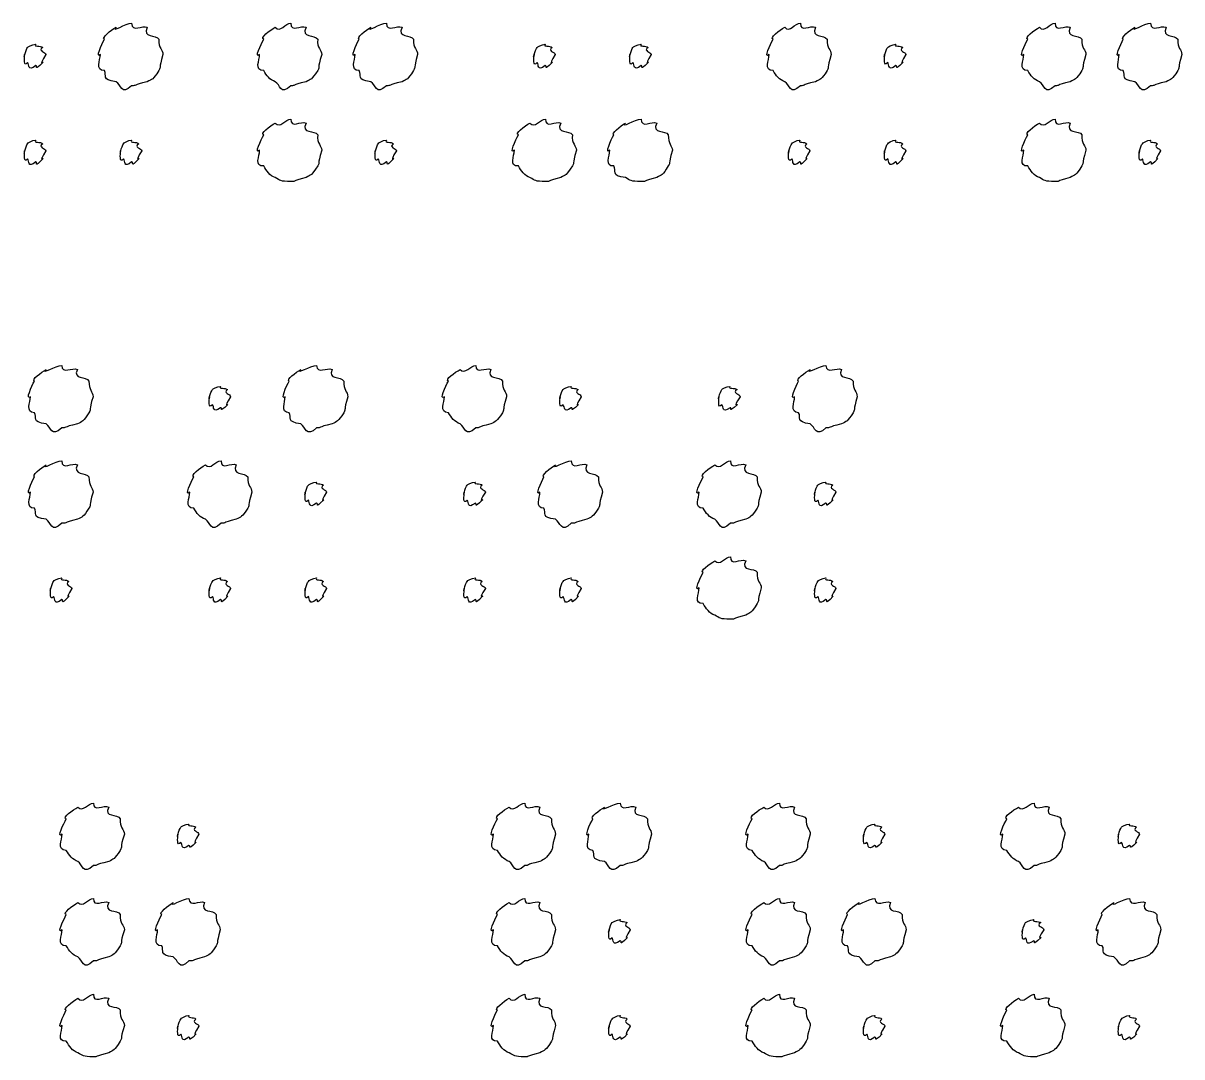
# Model space of a CAD drawing. Header units: millimetres. Extents: x 32 to 178, y 41 to 266.
# Drawn here: x 154.48 to 167.14, y 186.96 to 198.25 of the extents above; entities that cross this region are included whole.
import ezdxf

# ---------------------------------------------------------------- set-up
doc = ezdxf.new("R2010")
doc.units = ezdxf.units.MM
doc.layers.get('0').update_dxf_attribs({"linetype": 'CONTINUOUS'})

msp = doc.modelspace()

# ---------------------------------------------------------------- linework, layer by layer
at = {"color": 0}
for p, q in [((155.665, 198.247), (155.665, 198.247)), ((157.405, 198.247), (157.405, 198.247)), ((158.447, 198.247), (158.447, 198.247)), ((162.97, 198.247), (162.97, 198.247)), ((165.752, 198.247), (165.752, 198.247)), ((166.794, 198.247), (166.794, 198.247)), ((154.617, 198.016), (154.617, 198.016)), ((160.182, 198.016), (160.182, 198.016)), ((161.229, 198.016), (161.229, 198.016)), ((164.011, 198.016), (164.011, 198.016)), ((157.405, 197.2), (157.405, 197.2)), ((160.187, 197.2), (160.187, 197.2)), ((161.229, 197.2), (161.229, 197.2)), ((165.752, 197.2), (165.752, 197.2)), ((154.617, 196.969), (154.617, 196.969)), ((155.665, 196.969), (155.665, 196.969)), ((158.447, 196.969), (158.447, 196.969)), ((162.964, 196.969), (162.964, 196.969)), ((164.011, 196.969), (164.011, 196.969)), ((166.794, 196.969), (166.794, 196.969)), ((154.901, 194.509), (154.901, 194.509)), ((157.684, 194.509), (157.684, 194.509)), ((159.424, 194.509), (159.424, 194.509)), ((163.248, 194.509), (163.248, 194.509)), ((156.636, 194.277), (156.636, 194.277)), ((160.466, 194.277), (160.466, 194.277)), ((162.201, 194.277), (162.201, 194.277)), ((154.901, 193.467), (154.901, 193.467)), ((156.641, 193.467), (156.641, 193.467)), ((160.466, 193.467), (160.466, 193.467)), ((162.206, 193.467), (162.206, 193.467)), ((157.684, 193.235), (157.684, 193.235)), ((159.419, 193.235), (159.419, 193.235)), ((163.248, 193.235), (163.248, 193.235)), ((162.206, 192.419), (162.206, 192.419)), ((154.901, 192.188), (154.901, 192.188)), ((156.636, 192.188), (156.636, 192.188)), ((157.684, 192.188), (157.684, 192.188)), ((159.419, 192.188), (159.419, 192.188)), ((160.466, 192.188), (160.466, 192.188)), ((163.248, 192.188), (163.248, 192.188)), ((155.248, 189.728), (155.248, 189.728)), ((159.959, 189.728), (159.959, 189.728)), ((161, 189.728), (161, 189.728)), ((162.741, 189.728), (162.741, 189.728)), ((165.523, 189.728), (165.523, 189.728)), ((156.29, 189.497), (156.29, 189.497)), ((163.783, 189.497), (163.783, 189.497)), ((166.565, 189.497), (166.565, 189.497)), ((155.248, 188.686), (155.248, 188.686)), ((156.29, 188.686), (156.29, 188.686)), ((159.959, 188.686), (159.959, 188.686)), ((162.741, 188.686), (162.741, 188.686)), ((163.783, 188.686), (163.783, 188.686)), ((166.565, 188.686), (166.565, 188.686)), ((161, 188.455), (161, 188.455)), ((165.518, 188.455), (165.518, 188.455)), ((155.248, 187.639), (155.248, 187.639)), ((159.959, 187.639), (159.959, 187.639)), ((162.741, 187.639), (162.741, 187.639)), ((165.523, 187.639), (165.523, 187.639)), ((156.29, 187.408), (156.29, 187.408)), ((161, 187.408), (161, 187.408)), ((163.783, 187.408), (163.783, 187.408)), ((166.565, 187.408), (166.565, 187.408))]:
    msp.add_line(p, q, dxfattribs=at)
for points in [[(155.367, 198.071), (155.328, 198.082), (155.441, 198.173), (155.494, 198.203)], [(155.494, 198.203), (155.435, 198.14), (155.605, 198.247), (155.665, 198.247)], [(155.665, 198.247), (155.67, 198.14), (155.78, 198.232), (155.835, 198.203)], [(155.835, 198.203), (155.78, 198.082), (155.932, 198.129), (155.962, 198.071)], [(157.107, 198.071), (157.059, 198.082), (157.179, 198.173), (157.234, 198.203)], [(157.234, 198.203), (157.287, 198.14), (157.346, 198.247), (157.405, 198.247)], [(157.405, 198.247), (157.401, 198.14), (157.515, 198.232), (157.57, 198.203)], [(157.57, 198.203), (157.511, 198.082), (157.667, 198.129), (157.697, 198.071)], [(158.149, 198.071), (158.111, 198.082), (158.224, 198.173), (158.276, 198.203)], [(158.276, 198.203), (158.217, 198.14), (158.388, 198.247), (158.447, 198.247)], [(158.447, 198.247), (158.452, 198.14), (158.563, 198.232), (158.618, 198.203)], [(158.618, 198.203), (158.563, 198.082), (158.714, 198.129), (158.744, 198.071)], [(162.672, 198.071), (162.624, 198.082), (162.743, 198.173), (162.799, 198.203)], [(162.799, 198.203), (162.851, 198.14), (162.91, 198.247), (162.97, 198.247)], [(162.97, 198.247), (162.965, 198.14), (163.08, 198.232), (163.135, 198.203)], [(163.135, 198.203), (163.076, 198.082), (163.231, 198.129), (163.262, 198.071)], [(165.454, 198.071), (165.406, 198.082), (165.526, 198.173), (165.581, 198.203)], [(165.581, 198.203), (165.633, 198.14), (165.693, 198.247), (165.752, 198.247)], [(165.752, 198.247), (165.748, 198.14), (165.862, 198.232), (165.917, 198.203)], [(165.917, 198.203), (165.858, 198.082), (166.014, 198.129), (166.044, 198.071)], [(166.496, 198.071), (166.457, 198.082), (166.57, 198.173), (166.623, 198.203)], [(166.623, 198.203), (166.563, 198.14), (166.734, 198.247), (166.794, 198.247)], [(166.794, 198.247), (166.799, 198.14), (166.909, 198.232), (166.964, 198.203)], [(166.964, 198.203), (166.909, 198.082), (167.061, 198.129), (167.091, 198.071)], [(155.323, 197.906), (155.265, 197.85), (155.337, 198.016), (155.367, 198.071)], [(155.962, 198.071), (155.957, 197.968), (156.006, 197.961), (156.006, 197.906)], [(157.063, 197.906), (157, 197.85), (157.077, 198.016), (157.107, 198.071)], [(157.697, 198.071), (157.687, 197.968), (157.741, 197.961), (157.741, 197.906)], [(158.105, 197.906), (158.047, 197.85), (158.119, 198.016), (158.149, 198.071)], [(158.744, 198.071), (158.739, 197.968), (158.788, 197.961), (158.788, 197.906)], [(162.628, 197.906), (162.565, 197.85), (162.641, 198.016), (162.672, 198.071)], [(163.262, 198.071), (163.252, 197.968), (163.306, 197.961), (163.306, 197.906)], [(165.41, 197.906), (165.347, 197.85), (165.424, 198.016), (165.454, 198.071)], [(166.044, 198.071), (166.034, 197.968), (166.088, 197.961), (166.088, 197.906)], [(166.452, 197.906), (166.394, 197.85), (166.466, 198.016), (166.496, 198.071)], [(167.091, 198.071), (167.086, 197.968), (167.136, 197.961), (167.136, 197.906)], [(154.496, 197.906), (154.48, 197.824), (154.507, 197.961), (154.529, 197.983)], [(154.529, 197.983), (154.524, 197.986), (154.58, 198.016), (154.617, 198.016)], [(154.617, 198.016), (154.59, 197.986), (154.672, 198.005), (154.694, 197.983)], [(154.694, 197.983), (154.634, 197.941), (154.728, 197.934), (154.728, 197.906)], [(160.061, 197.906), (160.044, 197.824), (160.072, 197.961), (160.094, 197.983)], [(160.094, 197.983), (160.088, 197.986), (160.145, 198.016), (160.182, 198.016)], [(160.182, 198.016), (160.154, 197.986), (160.237, 198.005), (160.259, 197.983)], [(160.259, 197.983), (160.198, 197.941), (160.292, 197.934), (160.292, 197.906)], [(161.108, 197.906), (161.094, 197.824), (161.119, 197.961), (161.141, 197.983)], [(161.141, 197.983), (161.138, 197.986), (161.192, 198.016), (161.229, 198.016)], [(161.229, 198.016), (161.204, 197.986), (161.284, 198.005), (161.306, 197.983)], [(161.306, 197.983), (161.248, 197.941), (161.339, 197.934), (161.339, 197.906)], [(163.89, 197.906), (163.876, 197.824), (163.901, 197.961), (163.923, 197.983)], [(163.923, 197.983), (163.92, 197.986), (163.974, 198.016), (164.011, 198.016)], [(164.011, 198.016), (163.987, 197.986), (164.066, 198.005), (164.089, 197.983)], [(164.089, 197.983), (164.031, 197.941), (164.122, 197.934), (164.122, 197.906)], [(154.529, 197.817), (154.48, 197.758), (154.496, 197.868), (154.496, 197.906)], [(154.617, 197.784), (154.524, 197.714), (154.551, 197.795), (154.529, 197.817)], [(154.694, 197.817), (154.59, 197.714), (154.646, 197.784), (154.617, 197.784)], [(154.728, 197.906), (154.634, 197.758), (154.716, 197.84), (154.694, 197.817)], [(155.367, 197.729), (155.265, 197.732), (155.323, 197.842), (155.323, 197.906)], [(156.006, 197.906), (155.957, 197.732), (155.991, 197.784), (155.962, 197.729)], [(157.107, 197.729), (157, 197.732), (157.063, 197.842), (157.063, 197.906)], [(157.741, 197.906), (157.687, 197.732), (157.726, 197.784), (157.697, 197.729)], [(158.149, 197.729), (158.047, 197.732), (158.105, 197.842), (158.105, 197.906)], [(158.788, 197.906), (158.739, 197.732), (158.773, 197.784), (158.744, 197.729)], [(160.094, 197.817), (160.044, 197.758), (160.061, 197.868), (160.061, 197.906)], [(160.182, 197.784), (160.088, 197.714), (160.116, 197.795), (160.094, 197.817)], [(160.259, 197.817), (160.154, 197.714), (160.211, 197.784), (160.182, 197.784)], [(160.292, 197.906), (160.198, 197.758), (160.281, 197.84), (160.259, 197.817)], [(161.141, 197.817), (161.094, 197.758), (161.108, 197.868), (161.108, 197.906)], [(161.229, 197.784), (161.138, 197.714), (161.163, 197.795), (161.141, 197.817)], [(161.306, 197.817), (161.204, 197.714), (161.258, 197.784), (161.229, 197.784)], [(161.339, 197.906), (161.248, 197.758), (161.328, 197.84), (161.306, 197.817)], [(162.672, 197.729), (162.565, 197.732), (162.628, 197.842), (162.628, 197.906)], [(163.306, 197.906), (163.252, 197.732), (163.291, 197.784), (163.262, 197.729)], [(163.923, 197.817), (163.876, 197.758), (163.89, 197.868), (163.89, 197.906)], [(164.011, 197.784), (163.92, 197.714), (163.945, 197.795), (163.923, 197.817)], [(164.089, 197.817), (163.987, 197.714), (164.04, 197.784), (164.011, 197.784)], [(164.122, 197.906), (164.031, 197.758), (164.11, 197.84), (164.089, 197.817)], [(165.454, 197.729), (165.347, 197.732), (165.41, 197.842), (165.41, 197.906)], [(166.088, 197.906), (166.034, 197.732), (166.073, 197.784), (166.044, 197.729)], [(166.496, 197.729), (166.394, 197.732), (166.452, 197.842), (166.452, 197.906)], [(167.136, 197.906), (167.086, 197.732), (167.12, 197.784), (167.091, 197.729)], [(155.494, 197.608), (155.328, 197.626), (155.4, 197.677), (155.367, 197.729)], [(155.962, 197.729), (155.897, 197.626), (155.891, 197.637), (155.835, 197.608)], [(157.234, 197.608), (157.176, 197.626), (157.136, 197.677), (157.107, 197.729)], [(157.697, 197.729), (157.628, 197.626), (157.626, 197.637), (157.57, 197.608)], [(158.276, 197.608), (158.111, 197.626), (158.182, 197.677), (158.149, 197.729)], [(158.744, 197.729), (158.68, 197.626), (158.673, 197.637), (158.618, 197.608)], [(162.799, 197.608), (162.741, 197.626), (162.701, 197.677), (162.672, 197.729)], [(163.262, 197.729), (163.193, 197.626), (163.19, 197.637), (163.135, 197.608)], [(165.581, 197.608), (165.523, 197.626), (165.483, 197.677), (165.454, 197.729)], [(166.044, 197.729), (165.975, 197.626), (165.972, 197.637), (165.917, 197.608)], [(166.623, 197.608), (166.457, 197.626), (166.529, 197.677), (166.496, 197.729)], [(167.091, 197.729), (167.027, 197.626), (167.019, 197.637), (166.964, 197.608)], [(155.665, 197.564), (155.552, 197.449), (155.549, 197.578), (155.494, 197.608)], [(155.835, 197.608), (155.67, 197.566), (155.722, 197.564), (155.665, 197.564)], [(157.405, 197.564), (157.287, 197.449), (157.289, 197.578), (157.234, 197.608)], [(157.57, 197.608), (157.401, 197.566), (157.46, 197.564), (157.405, 197.564)], [(158.447, 197.564), (158.334, 197.449), (158.331, 197.578), (158.276, 197.608)], [(158.618, 197.608), (158.452, 197.566), (158.505, 197.564), (158.447, 197.564)], [(162.97, 197.564), (162.851, 197.449), (162.854, 197.578), (162.799, 197.608)], [(163.135, 197.608), (162.965, 197.566), (163.025, 197.564), (162.97, 197.564)], [(165.752, 197.564), (165.633, 197.449), (165.636, 197.578), (165.581, 197.608)], [(165.917, 197.608), (165.748, 197.566), (165.807, 197.564), (165.752, 197.564)], [(166.794, 197.564), (166.68, 197.449), (166.678, 197.578), (166.623, 197.608)], [(166.964, 197.608), (166.799, 197.566), (166.852, 197.564), (166.794, 197.564)], [(157.234, 197.156), (157.287, 197.09), (157.346, 197.2), (157.405, 197.2)], [(157.405, 197.2), (157.401, 197.09), (157.515, 197.185), (157.57, 197.156)], [(160.016, 197.156), (160.069, 197.09), (160.128, 197.2), (160.187, 197.2)], [(160.187, 197.2), (160.183, 197.09), (160.298, 197.185), (160.353, 197.156)], [(161.058, 197.156), (160.999, 197.09), (161.17, 197.2), (161.229, 197.2)], [(161.229, 197.2), (161.235, 197.09), (161.345, 197.185), (161.4, 197.156)], [(165.581, 197.156), (165.633, 197.09), (165.693, 197.2), (165.752, 197.2)], [(165.752, 197.2), (165.748, 197.09), (165.862, 197.185), (165.917, 197.156)], [(157.107, 197.029), (157.059, 197.031), (157.179, 197.126), (157.234, 197.156)], [(157.57, 197.156), (157.511, 197.031), (157.667, 197.084), (157.697, 197.029)], [(159.889, 197.029), (159.841, 197.031), (159.961, 197.126), (160.016, 197.156)], [(160.353, 197.156), (160.293, 197.031), (160.449, 197.084), (160.479, 197.029)], [(160.932, 197.029), (160.893, 197.031), (161.006, 197.126), (161.058, 197.156)], [(161.4, 197.156), (161.345, 197.031), (161.496, 197.084), (161.527, 197.029)], [(165.454, 197.029), (165.406, 197.031), (165.526, 197.126), (165.581, 197.156)], [(165.917, 197.156), (165.858, 197.031), (166.014, 197.084), (166.044, 197.029)], [(154.496, 196.853), (154.48, 196.77), (154.507, 196.908), (154.529, 196.93)], [(154.529, 196.93), (154.524, 196.935), (154.58, 196.969), (154.617, 196.969)], [(154.617, 196.969), (154.59, 196.935), (154.672, 196.955), (154.694, 196.93)], [(154.694, 196.93), (154.634, 196.887), (154.728, 196.882), (154.728, 196.853)], [(155.543, 196.853), (155.529, 196.77), (155.554, 196.908), (155.576, 196.93)], [(155.576, 196.93), (155.574, 196.935), (155.627, 196.969), (155.665, 196.969)], [(155.665, 196.969), (155.64, 196.935), (155.72, 196.955), (155.742, 196.93)], [(155.742, 196.93), (155.684, 196.887), (155.775, 196.882), (155.775, 196.853)], [(157.063, 196.858), (157, 196.803), (157.077, 196.974), (157.107, 197.029)], [(157.697, 197.029), (157.687, 196.92), (157.741, 196.916), (157.741, 196.858)], [(158.326, 196.853), (158.312, 196.77), (158.337, 196.908), (158.359, 196.93)], [(158.359, 196.93), (158.356, 196.935), (158.41, 196.969), (158.447, 196.969)], [(158.447, 196.969), (158.422, 196.935), (158.502, 196.955), (158.524, 196.93)], [(158.524, 196.93), (158.466, 196.887), (158.557, 196.882), (158.557, 196.853)], [(159.845, 196.858), (159.782, 196.803), (159.859, 196.974), (159.889, 197.029)], [(160.479, 197.029), (160.47, 196.92), (160.523, 196.916), (160.523, 196.858)], [(160.887, 196.858), (160.83, 196.803), (160.901, 196.974), (160.932, 197.029)], [(161.527, 197.029), (161.521, 196.92), (161.571, 196.916), (161.571, 196.858)], [(162.843, 196.853), (162.826, 196.77), (162.854, 196.908), (162.876, 196.93)], [(162.876, 196.93), (162.87, 196.935), (162.927, 196.969), (162.964, 196.969)], [(162.964, 196.969), (162.936, 196.935), (163.019, 196.955), (163.041, 196.93)], [(163.041, 196.93), (162.981, 196.887), (163.074, 196.882), (163.074, 196.853)], [(163.89, 196.853), (163.876, 196.77), (163.901, 196.908), (163.923, 196.93)], [(163.923, 196.93), (163.92, 196.935), (163.974, 196.969), (164.011, 196.969)], [(164.011, 196.969), (163.987, 196.935), (164.066, 196.955), (164.089, 196.93)], [(164.089, 196.93), (164.031, 196.887), (164.122, 196.882), (164.122, 196.853)], [(165.41, 196.858), (165.347, 196.803), (165.424, 196.974), (165.454, 197.029)], [(166.044, 197.029), (166.034, 196.92), (166.088, 196.916), (166.088, 196.858)], [(166.672, 196.853), (166.659, 196.77), (166.683, 196.908), (166.705, 196.93)], [(166.705, 196.93), (166.703, 196.935), (166.756, 196.969), (166.794, 196.969)], [(166.794, 196.969), (166.769, 196.935), (166.849, 196.955), (166.871, 196.93)], [(166.871, 196.93), (166.813, 196.887), (166.904, 196.882), (166.904, 196.853)], [(154.529, 196.765), (154.48, 196.707), (154.496, 196.82), (154.496, 196.853)], [(154.728, 196.853), (154.634, 196.707), (154.716, 196.789), (154.694, 196.765)], [(155.576, 196.765), (155.529, 196.707), (155.543, 196.82), (155.543, 196.853)], [(155.775, 196.853), (155.684, 196.707), (155.764, 196.789), (155.742, 196.765)], [(157.107, 196.687), (157, 196.682), (157.063, 196.795), (157.063, 196.858)], [(157.741, 196.858), (157.687, 196.682), (157.726, 196.739), (157.697, 196.687)], [(158.359, 196.765), (158.312, 196.707), (158.326, 196.82), (158.326, 196.853)], [(158.557, 196.853), (158.466, 196.707), (158.546, 196.789), (158.524, 196.765)], [(159.889, 196.687), (159.782, 196.682), (159.845, 196.795), (159.845, 196.858)], [(160.523, 196.858), (160.47, 196.682), (160.508, 196.739), (160.479, 196.687)], [(160.932, 196.687), (160.83, 196.682), (160.887, 196.795), (160.887, 196.858)], [(161.571, 196.858), (161.521, 196.682), (161.556, 196.739), (161.527, 196.687)], [(162.876, 196.765), (162.826, 196.707), (162.843, 196.82), (162.843, 196.853)], [(163.074, 196.853), (162.981, 196.707), (163.063, 196.789), (163.041, 196.765)], [(163.923, 196.765), (163.876, 196.707), (163.89, 196.82), (163.89, 196.853)], [(164.122, 196.853), (164.031, 196.707), (164.11, 196.789), (164.089, 196.765)], [(165.454, 196.687), (165.347, 196.682), (165.41, 196.795), (165.41, 196.858)], [(166.088, 196.858), (166.034, 196.682), (166.073, 196.739), (166.044, 196.687)], [(166.705, 196.765), (166.659, 196.707), (166.672, 196.82), (166.672, 196.853)], [(166.904, 196.853), (166.813, 196.707), (166.893, 196.789), (166.871, 196.765)], [(154.617, 196.731), (154.524, 196.66), (154.551, 196.742), (154.529, 196.765)], [(154.694, 196.765), (154.59, 196.66), (154.646, 196.731), (154.617, 196.731)], [(155.665, 196.731), (155.574, 196.66), (155.598, 196.742), (155.576, 196.765)], [(155.742, 196.765), (155.64, 196.66), (155.694, 196.731), (155.665, 196.731)], [(157.234, 196.561), (157.176, 196.578), (157.136, 196.635), (157.107, 196.687)], [(157.697, 196.687), (157.628, 196.578), (157.626, 196.594), (157.57, 196.561)], [(158.447, 196.731), (158.356, 196.66), (158.381, 196.742), (158.359, 196.765)], [(158.524, 196.765), (158.422, 196.66), (158.476, 196.731), (158.447, 196.731)], [(160.016, 196.561), (159.959, 196.578), (159.919, 196.635), (159.889, 196.687)], [(160.479, 196.687), (160.411, 196.578), (160.408, 196.594), (160.353, 196.561)], [(161.058, 196.561), (160.893, 196.578), (160.964, 196.635), (160.932, 196.687)], [(161.527, 196.687), (161.462, 196.578), (161.455, 196.594), (161.4, 196.561)], [(162.964, 196.731), (162.87, 196.66), (162.898, 196.742), (162.876, 196.765)], [(163.041, 196.765), (162.936, 196.66), (162.993, 196.731), (162.964, 196.731)], [(164.011, 196.731), (163.92, 196.66), (163.945, 196.742), (163.923, 196.765)], [(164.089, 196.765), (163.987, 196.66), (164.04, 196.731), (164.011, 196.731)], [(165.581, 196.561), (165.523, 196.578), (165.483, 196.635), (165.454, 196.687)], [(166.044, 196.687), (165.975, 196.578), (165.972, 196.594), (165.917, 196.561)], [(166.794, 196.731), (166.703, 196.66), (166.727, 196.742), (166.705, 196.765)], [(166.871, 196.765), (166.769, 196.66), (166.823, 196.731), (166.794, 196.731)], [(157.405, 196.517), (157.287, 196.517), (157.289, 196.53), (157.234, 196.561)], [(157.57, 196.561), (157.401, 196.517), (157.46, 196.517), (157.405, 196.517)], [(160.187, 196.517), (160.069, 196.517), (160.072, 196.53), (160.016, 196.561)], [(160.353, 196.561), (160.183, 196.517), (160.242, 196.517), (160.187, 196.517)], [(161.229, 196.517), (161.116, 196.517), (161.113, 196.53), (161.058, 196.561)], [(161.4, 196.561), (161.235, 196.517), (161.287, 196.517), (161.229, 196.517)], [(165.752, 196.517), (165.633, 196.517), (165.636, 196.53), (165.581, 196.561)], [(165.917, 196.561), (165.748, 196.517), (165.807, 196.517), (165.752, 196.517)], [(154.603, 194.338), (154.565, 194.349), (154.678, 194.434), (154.73, 194.465)], [(154.73, 194.465), (154.671, 194.407), (154.842, 194.509), (154.901, 194.509)], [(154.901, 194.509), (154.906, 194.407), (155.017, 194.493), (155.072, 194.465)], [(155.072, 194.465), (155.017, 194.349), (155.169, 194.393), (155.199, 194.338)], [(157.386, 194.338), (157.347, 194.349), (157.46, 194.434), (157.512, 194.465)], [(157.512, 194.465), (157.453, 194.407), (157.624, 194.509), (157.684, 194.509)], [(157.684, 194.509), (157.689, 194.407), (157.799, 194.493), (157.854, 194.465)], [(157.854, 194.465), (157.799, 194.349), (157.951, 194.393), (157.981, 194.338)], [(159.126, 194.338), (159.078, 194.349), (159.198, 194.434), (159.253, 194.465)], [(159.253, 194.465), (159.305, 194.407), (159.365, 194.509), (159.424, 194.509)], [(159.424, 194.509), (159.42, 194.407), (159.534, 194.493), (159.589, 194.465)], [(159.589, 194.465), (159.53, 194.349), (159.686, 194.393), (159.716, 194.338)], [(162.95, 194.338), (162.912, 194.349), (163.025, 194.434), (163.077, 194.465)], [(163.077, 194.465), (163.018, 194.407), (163.189, 194.509), (163.248, 194.509)], [(163.248, 194.509), (163.254, 194.407), (163.364, 194.493), (163.419, 194.465)], [(163.419, 194.465), (163.364, 194.349), (163.515, 194.393), (163.546, 194.338)], [(154.559, 194.167), (154.501, 194.12), (154.573, 194.283), (154.603, 194.338)], [(155.199, 194.338), (155.193, 194.239), (155.243, 194.225), (155.243, 194.167)], [(156.548, 194.244), (156.542, 194.253), (156.599, 194.277), (156.636, 194.277)], [(156.636, 194.277), (156.609, 194.253), (156.691, 194.266), (156.713, 194.244)], [(157.342, 194.167), (157.284, 194.12), (157.355, 194.283), (157.386, 194.338)], [(157.981, 194.338), (157.976, 194.239), (158.025, 194.225), (158.025, 194.167)], [(159.082, 194.167), (159.019, 194.12), (159.096, 194.283), (159.126, 194.338)], [(159.716, 194.338), (159.706, 194.239), (159.76, 194.225), (159.76, 194.167)], [(160.377, 194.244), (160.375, 194.253), (160.429, 194.277), (160.466, 194.277)], [(160.466, 194.277), (160.441, 194.253), (160.521, 194.266), (160.543, 194.244)], [(162.112, 194.244), (162.107, 194.253), (162.163, 194.277), (162.201, 194.277)], [(162.201, 194.277), (162.173, 194.253), (162.256, 194.266), (162.278, 194.244)], [(162.906, 194.167), (162.848, 194.12), (162.92, 194.283), (162.95, 194.338)], [(163.546, 194.338), (163.54, 194.239), (163.59, 194.225), (163.59, 194.167)], [(154.603, 193.991), (154.501, 193.999), (154.559, 194.104), (154.559, 194.167)], [(155.243, 194.167), (155.193, 193.999), (155.228, 194.046), (155.199, 193.991)], [(156.515, 194.167), (156.498, 194.091), (156.526, 194.222), (156.548, 194.244)], [(156.548, 194.079), (156.498, 194.025), (156.515, 194.13), (156.515, 194.167)], [(156.713, 194.244), (156.653, 194.208), (156.746, 194.196), (156.746, 194.167)], [(156.746, 194.167), (156.653, 194.025), (156.735, 194.101), (156.713, 194.079)], [(157.386, 193.991), (157.284, 193.999), (157.342, 194.104), (157.342, 194.167)], [(158.025, 194.167), (157.976, 193.999), (158.01, 194.046), (157.981, 193.991)], [(159.126, 193.991), (159.019, 193.999), (159.082, 194.104), (159.082, 194.167)], [(159.76, 194.167), (159.706, 193.999), (159.745, 194.046), (159.716, 193.991)], [(160.345, 194.167), (160.33, 194.091), (160.355, 194.222), (160.377, 194.244)], [(160.377, 194.079), (160.33, 194.025), (160.345, 194.13), (160.345, 194.167)], [(160.543, 194.244), (160.485, 194.208), (160.576, 194.196), (160.576, 194.167)], [(160.576, 194.167), (160.485, 194.025), (160.565, 194.101), (160.543, 194.079)], [(162.08, 194.167), (162.063, 194.091), (162.09, 194.222), (162.112, 194.244)], [(162.112, 194.079), (162.063, 194.025), (162.08, 194.13), (162.08, 194.167)], [(162.278, 194.244), (162.217, 194.208), (162.311, 194.196), (162.311, 194.167)], [(162.311, 194.167), (162.217, 194.025), (162.3, 194.101), (162.278, 194.079)], [(162.95, 193.991), (162.848, 193.999), (162.906, 194.104), (162.906, 194.167)], [(163.59, 194.167), (163.54, 193.999), (163.575, 194.046), (163.546, 193.991)], [(156.636, 194.046), (156.542, 193.981), (156.57, 194.057), (156.548, 194.079)], [(156.713, 194.079), (156.609, 193.981), (156.665, 194.046), (156.636, 194.046)], [(160.466, 194.046), (160.375, 193.981), (160.4, 194.057), (160.377, 194.079)], [(160.543, 194.079), (160.441, 193.981), (160.494, 194.046), (160.466, 194.046)], [(162.201, 194.046), (162.107, 193.981), (162.135, 194.057), (162.112, 194.079)], [(162.278, 194.079), (162.173, 193.981), (162.229, 194.046), (162.201, 194.046)], [(154.73, 193.869), (154.565, 193.893), (154.637, 193.938), (154.603, 193.991)], [(155.199, 193.991), (155.134, 193.893), (155.127, 193.898), (155.072, 193.869)], [(157.512, 193.869), (157.347, 193.893), (157.419, 193.938), (157.386, 193.991)], [(157.981, 193.991), (157.916, 193.893), (157.909, 193.898), (157.854, 193.869)], [(159.253, 193.869), (159.195, 193.893), (159.155, 193.938), (159.126, 193.991)], [(159.716, 193.991), (159.647, 193.893), (159.644, 193.898), (159.589, 193.869)], [(163.077, 193.869), (162.912, 193.893), (162.983, 193.938), (162.95, 193.991)], [(163.546, 193.991), (163.481, 193.893), (163.474, 193.898), (163.419, 193.869)], [(154.901, 193.825), (154.788, 193.716), (154.785, 193.839), (154.73, 193.869)], [(155.072, 193.869), (154.906, 193.833), (154.959, 193.825), (154.901, 193.825)], [(157.684, 193.825), (157.57, 193.716), (157.567, 193.839), (157.512, 193.869)], [(157.854, 193.869), (157.689, 193.833), (157.741, 193.825), (157.684, 193.825)], [(159.424, 193.825), (159.305, 193.716), (159.308, 193.839), (159.253, 193.869)], [(159.589, 193.869), (159.42, 193.833), (159.479, 193.825), (159.424, 193.825)], [(163.248, 193.825), (163.135, 193.716), (163.132, 193.839), (163.077, 193.869)], [(163.419, 193.869), (163.254, 193.833), (163.306, 193.825), (163.248, 193.825)], [(154.603, 193.29), (154.565, 193.301), (154.678, 193.392), (154.73, 193.423)], [(154.73, 193.423), (154.671, 193.359), (154.842, 193.467), (154.901, 193.467)], [(154.901, 193.467), (154.906, 193.359), (155.017, 193.452), (155.072, 193.423)], [(155.072, 193.423), (155.017, 193.301), (155.169, 193.348), (155.199, 193.29)], [(156.344, 193.29), (156.296, 193.301), (156.416, 193.392), (156.471, 193.423)], [(156.471, 193.423), (156.523, 193.359), (156.582, 193.467), (156.641, 193.467)], [(156.641, 193.467), (156.638, 193.359), (156.752, 193.452), (156.807, 193.423)], [(156.807, 193.423), (156.748, 193.301), (156.904, 193.348), (156.934, 193.29)], [(160.168, 193.29), (160.129, 193.301), (160.242, 193.392), (160.295, 193.423)], [(160.295, 193.423), (160.236, 193.359), (160.406, 193.467), (160.466, 193.467)], [(160.466, 193.467), (160.471, 193.359), (160.581, 193.452), (160.637, 193.423)], [(160.637, 193.423), (160.581, 193.301), (160.733, 193.348), (160.763, 193.29)], [(161.908, 193.29), (161.86, 193.301), (161.98, 193.392), (162.035, 193.423)], [(162.035, 193.423), (162.088, 193.359), (162.147, 193.467), (162.206, 193.467)], [(162.206, 193.467), (162.202, 193.359), (162.316, 193.452), (162.372, 193.423)], [(162.372, 193.423), (162.312, 193.301), (162.468, 193.348), (162.498, 193.29)], [(154.559, 193.125), (154.501, 193.07), (154.573, 193.235), (154.603, 193.29)], [(155.199, 193.29), (155.193, 193.187), (155.243, 193.18), (155.243, 193.125)], [(156.3, 193.125), (156.236, 193.07), (156.314, 193.235), (156.344, 193.29)], [(156.934, 193.29), (156.924, 193.187), (156.978, 193.18), (156.978, 193.125)], [(160.124, 193.125), (160.066, 193.07), (160.138, 193.235), (160.168, 193.29)], [(160.763, 193.29), (160.758, 193.187), (160.807, 193.18), (160.807, 193.125)], [(161.864, 193.125), (161.801, 193.07), (161.878, 193.235), (161.908, 193.29)], [(162.498, 193.29), (162.489, 193.187), (162.542, 193.18), (162.542, 193.125)], [(157.562, 193.125), (157.548, 193.044), (157.573, 193.18), (157.595, 193.202)], [(157.595, 193.202), (157.593, 193.205), (157.646, 193.235), (157.684, 193.235)], [(157.684, 193.235), (157.659, 193.205), (157.739, 193.225), (157.76, 193.202)], [(157.76, 193.202), (157.703, 193.161), (157.794, 193.154), (157.794, 193.125)], [(159.297, 193.125), (159.281, 193.044), (159.308, 193.18), (159.33, 193.202)], [(159.33, 193.202), (159.325, 193.205), (159.381, 193.235), (159.419, 193.235)], [(159.419, 193.235), (159.391, 193.205), (159.474, 193.225), (159.495, 193.202)], [(159.495, 193.202), (159.435, 193.161), (159.529, 193.154), (159.529, 193.125)], [(163.127, 193.125), (163.113, 193.044), (163.138, 193.18), (163.16, 193.202)], [(163.16, 193.202), (163.157, 193.205), (163.211, 193.235), (163.248, 193.235)], [(163.248, 193.235), (163.223, 193.205), (163.303, 193.225), (163.325, 193.202)], [(163.325, 193.202), (163.267, 193.161), (163.358, 193.154), (163.358, 193.125)], [(154.603, 192.949), (154.501, 192.951), (154.559, 193.062), (154.559, 193.125)], [(155.243, 193.125), (155.193, 192.951), (155.228, 193.004), (155.199, 192.949)], [(156.344, 192.949), (156.236, 192.951), (156.3, 193.062), (156.3, 193.125)], [(156.978, 193.125), (156.924, 192.951), (156.963, 193.004), (156.934, 192.949)], [(157.595, 193.037), (157.548, 192.978), (157.562, 193.088), (157.562, 193.125)], [(157.684, 193.004), (157.593, 192.933), (157.617, 193.015), (157.595, 193.037)], [(157.76, 193.037), (157.659, 192.933), (157.712, 193.004), (157.684, 193.004)], [(157.794, 193.125), (157.703, 192.978), (157.783, 193.059), (157.76, 193.037)], [(159.33, 193.037), (159.281, 192.978), (159.297, 193.088), (159.297, 193.125)], [(159.419, 193.004), (159.325, 192.933), (159.352, 193.015), (159.33, 193.037)], [(159.495, 193.037), (159.391, 192.933), (159.447, 193.004), (159.419, 193.004)], [(159.529, 193.125), (159.435, 192.978), (159.518, 193.059), (159.495, 193.037)], [(160.168, 192.949), (160.066, 192.951), (160.124, 193.062), (160.124, 193.125)], [(160.807, 193.125), (160.758, 192.951), (160.792, 193.004), (160.763, 192.949)], [(161.908, 192.949), (161.801, 192.951), (161.864, 193.062), (161.864, 193.125)], [(162.542, 193.125), (162.489, 192.951), (162.527, 193.004), (162.498, 192.949)], [(163.16, 193.037), (163.113, 192.978), (163.127, 193.088), (163.127, 193.125)], [(163.248, 193.004), (163.157, 192.933), (163.182, 193.015), (163.16, 193.037)], [(163.325, 193.037), (163.223, 192.933), (163.277, 193.004), (163.248, 193.004)], [(163.358, 193.125), (163.267, 192.978), (163.347, 193.059), (163.325, 193.037)], [(154.73, 192.828), (154.565, 192.845), (154.637, 192.896), (154.603, 192.949)], [(155.199, 192.949), (155.134, 192.845), (155.127, 192.857), (155.072, 192.828)], [(156.471, 192.828), (156.413, 192.845), (156.373, 192.896), (156.344, 192.949)], [(156.934, 192.949), (156.865, 192.845), (156.862, 192.857), (156.807, 192.828)], [(160.295, 192.828), (160.129, 192.845), (160.201, 192.896), (160.168, 192.949)], [(160.763, 192.949), (160.698, 192.845), (160.692, 192.857), (160.637, 192.828)], [(162.035, 192.828), (161.977, 192.845), (161.937, 192.896), (161.908, 192.949)], [(162.498, 192.949), (162.429, 192.845), (162.427, 192.857), (162.372, 192.828)], [(154.901, 192.784), (154.788, 192.669), (154.785, 192.797), (154.73, 192.828)], [(155.072, 192.828), (154.906, 192.786), (154.959, 192.784), (154.901, 192.784)], [(156.641, 192.784), (156.523, 192.669), (156.526, 192.797), (156.471, 192.828)], [(156.807, 192.828), (156.638, 192.786), (156.697, 192.784), (156.641, 192.784)], [(160.466, 192.784), (160.353, 192.669), (160.35, 192.797), (160.295, 192.828)], [(160.637, 192.828), (160.471, 192.786), (160.523, 192.784), (160.466, 192.784)], [(162.206, 192.784), (162.088, 192.669), (162.09, 192.797), (162.035, 192.828)], [(162.372, 192.828), (162.202, 192.786), (162.261, 192.784), (162.206, 192.784)], [(161.908, 192.249), (161.86, 192.25), (161.98, 192.345), (162.035, 192.375)], [(162.035, 192.375), (162.088, 192.309), (162.147, 192.419), (162.206, 192.419)], [(162.206, 192.419), (162.202, 192.309), (162.316, 192.404), (162.372, 192.375)], [(162.372, 192.375), (162.312, 192.25), (162.468, 192.304), (162.498, 192.249)], [(161.864, 192.078), (161.801, 192.023), (161.878, 192.194), (161.908, 192.249)], [(162.498, 192.249), (162.489, 192.14), (162.542, 192.136), (162.542, 192.078)], [(154.78, 192.072), (154.766, 191.99), (154.791, 192.127), (154.813, 192.15)], [(154.813, 192.15), (154.81, 192.155), (154.864, 192.188), (154.901, 192.188)], [(154.901, 192.188), (154.876, 192.155), (154.956, 192.174), (154.978, 192.15)], [(154.978, 192.15), (154.921, 192.107), (155.011, 192.101), (155.011, 192.072)], [(156.515, 192.072), (156.498, 191.99), (156.526, 192.127), (156.548, 192.15)], [(156.548, 192.15), (156.542, 192.155), (156.599, 192.188), (156.636, 192.188)], [(156.636, 192.188), (156.609, 192.155), (156.691, 192.174), (156.713, 192.15)], [(156.713, 192.15), (156.653, 192.107), (156.746, 192.101), (156.746, 192.072)], [(157.562, 192.072), (157.548, 191.99), (157.573, 192.127), (157.595, 192.15)], [(157.595, 192.15), (157.593, 192.155), (157.646, 192.188), (157.684, 192.188)], [(157.684, 192.188), (157.659, 192.155), (157.739, 192.174), (157.76, 192.15)], [(157.76, 192.15), (157.703, 192.107), (157.794, 192.101), (157.794, 192.072)], [(159.297, 192.072), (159.281, 191.99), (159.308, 192.127), (159.33, 192.15)], [(159.33, 192.15), (159.325, 192.155), (159.381, 192.188), (159.419, 192.188)], [(159.419, 192.188), (159.391, 192.155), (159.474, 192.174), (159.495, 192.15)], [(159.495, 192.15), (159.435, 192.107), (159.529, 192.101), (159.529, 192.072)], [(160.345, 192.072), (160.33, 191.99), (160.355, 192.127), (160.377, 192.15)], [(160.377, 192.15), (160.375, 192.155), (160.429, 192.188), (160.466, 192.188)], [(160.466, 192.188), (160.441, 192.155), (160.521, 192.174), (160.543, 192.15)], [(160.543, 192.15), (160.485, 192.107), (160.576, 192.101), (160.576, 192.072)], [(163.127, 192.072), (163.113, 191.99), (163.138, 192.127), (163.16, 192.15)], [(163.16, 192.15), (163.157, 192.155), (163.211, 192.188), (163.248, 192.188)], [(163.248, 192.188), (163.223, 192.155), (163.303, 192.174), (163.325, 192.15)], [(163.325, 192.15), (163.267, 192.107), (163.358, 192.101), (163.358, 192.072)], [(154.813, 191.984), (154.766, 191.926), (154.78, 192.039), (154.78, 192.072)], [(155.011, 192.072), (154.921, 191.926), (155, 192.009), (154.978, 191.984)], [(156.548, 191.984), (156.498, 191.926), (156.515, 192.039), (156.515, 192.072)], [(156.746, 192.072), (156.653, 191.926), (156.735, 192.009), (156.713, 191.984)], [(157.595, 191.984), (157.548, 191.926), (157.562, 192.039), (157.562, 192.072)], [(157.794, 192.072), (157.703, 191.926), (157.783, 192.009), (157.76, 191.984)], [(159.33, 191.984), (159.281, 191.926), (159.297, 192.039), (159.297, 192.072)], [(159.529, 192.072), (159.435, 191.926), (159.518, 192.009), (159.495, 191.984)], [(160.377, 191.984), (160.33, 191.926), (160.345, 192.039), (160.345, 192.072)], [(160.576, 192.072), (160.485, 191.926), (160.565, 192.009), (160.543, 191.984)], [(161.908, 191.907), (161.801, 191.902), (161.864, 192.014), (161.864, 192.078)], [(162.542, 192.078), (162.489, 191.902), (162.527, 191.958), (162.498, 191.907)], [(163.16, 191.984), (163.113, 191.926), (163.127, 192.039), (163.127, 192.072)], [(163.358, 192.072), (163.267, 191.926), (163.347, 192.009), (163.325, 191.984)], [(154.901, 191.951), (154.81, 191.879), (154.835, 191.962), (154.813, 191.984)], [(154.978, 191.984), (154.876, 191.879), (154.93, 191.951), (154.901, 191.951)], [(156.636, 191.951), (156.542, 191.879), (156.57, 191.962), (156.548, 191.984)], [(156.713, 191.984), (156.609, 191.879), (156.665, 191.951), (156.636, 191.951)], [(157.684, 191.951), (157.593, 191.879), (157.617, 191.962), (157.595, 191.984)], [(157.76, 191.984), (157.659, 191.879), (157.712, 191.951), (157.684, 191.951)], [(159.419, 191.951), (159.325, 191.879), (159.352, 191.962), (159.33, 191.984)], [(159.495, 191.984), (159.391, 191.879), (159.447, 191.951), (159.419, 191.951)], [(160.466, 191.951), (160.375, 191.879), (160.4, 191.962), (160.377, 191.984)], [(160.543, 191.984), (160.441, 191.879), (160.494, 191.951), (160.466, 191.951)], [(162.035, 191.78), (161.977, 191.798), (161.937, 191.855), (161.908, 191.907)], [(162.498, 191.907), (162.429, 191.798), (162.427, 191.813), (162.372, 191.78)], [(163.248, 191.951), (163.157, 191.879), (163.182, 191.962), (163.16, 191.984)], [(163.325, 191.984), (163.223, 191.879), (163.277, 191.951), (163.248, 191.951)], [(162.206, 191.736), (162.088, 191.736), (162.09, 191.75), (162.035, 191.78)], [(162.372, 191.78), (162.202, 191.736), (162.261, 191.736), (162.206, 191.736)], [(155.078, 189.684), (155.13, 189.626), (155.189, 189.728), (155.248, 189.728)], [(155.248, 189.728), (155.244, 189.626), (155.359, 189.713), (155.414, 189.684)], [(159.788, 189.684), (159.84, 189.626), (159.899, 189.728), (159.959, 189.728)], [(159.959, 189.728), (159.954, 189.626), (160.069, 189.713), (160.124, 189.684)], [(160.83, 189.684), (160.77, 189.626), (160.941, 189.728), (161, 189.728)], [(161, 189.728), (161.006, 189.626), (161.116, 189.713), (161.171, 189.684)], [(162.57, 189.684), (162.622, 189.626), (162.682, 189.728), (162.741, 189.728)], [(162.741, 189.728), (162.737, 189.626), (162.851, 189.713), (162.906, 189.684)], [(165.352, 189.684), (165.404, 189.626), (165.464, 189.728), (165.523, 189.728)], [(165.523, 189.728), (165.519, 189.626), (165.633, 189.713), (165.688, 189.684)], [(154.951, 189.557), (154.903, 189.568), (155.023, 189.654), (155.078, 189.684)], [(155.414, 189.684), (155.355, 189.568), (155.51, 189.612), (155.54, 189.557)], [(159.661, 189.557), (159.613, 189.568), (159.732, 189.654), (159.788, 189.684)], [(160.124, 189.684), (160.065, 189.568), (160.22, 189.612), (160.251, 189.557)], [(160.703, 189.557), (160.664, 189.568), (160.777, 189.654), (160.83, 189.684)], [(161.171, 189.684), (161.116, 189.568), (161.268, 189.612), (161.298, 189.557)], [(162.443, 189.557), (162.395, 189.568), (162.515, 189.654), (162.57, 189.684)], [(162.906, 189.684), (162.847, 189.568), (163.003, 189.612), (163.033, 189.557)], [(165.225, 189.557), (165.177, 189.568), (165.297, 189.654), (165.352, 189.684)], [(165.688, 189.684), (165.629, 189.568), (165.785, 189.612), (165.815, 189.557)], [(154.906, 189.387), (154.843, 189.34), (154.921, 189.502), (154.951, 189.557)], [(155.54, 189.557), (155.531, 189.458), (155.585, 189.444), (155.585, 189.387)], [(156.169, 189.387), (156.155, 189.311), (156.18, 189.442), (156.202, 189.464)], [(156.202, 189.464), (156.199, 189.472), (156.253, 189.497), (156.29, 189.497)], [(156.29, 189.497), (156.265, 189.472), (156.345, 189.486), (156.367, 189.464)], [(156.367, 189.464), (156.309, 189.428), (156.4, 189.416), (156.4, 189.387)], [(159.617, 189.387), (159.553, 189.34), (159.631, 189.502), (159.661, 189.557)], [(160.251, 189.557), (160.241, 189.458), (160.295, 189.444), (160.295, 189.387)], [(160.659, 189.387), (160.601, 189.34), (160.672, 189.502), (160.703, 189.557)], [(161.298, 189.557), (161.292, 189.458), (161.342, 189.444), (161.342, 189.387)], [(162.399, 189.387), (162.336, 189.34), (162.413, 189.502), (162.443, 189.557)], [(163.033, 189.557), (163.023, 189.458), (163.077, 189.444), (163.077, 189.387)], [(163.661, 189.387), (163.648, 189.311), (163.672, 189.442), (163.695, 189.464)], [(163.695, 189.464), (163.692, 189.472), (163.745, 189.497), (163.783, 189.497)], [(163.783, 189.497), (163.758, 189.472), (163.838, 189.486), (163.86, 189.464)], [(163.86, 189.464), (163.802, 189.428), (163.893, 189.416), (163.893, 189.387)], [(165.181, 189.387), (165.118, 189.34), (165.195, 189.502), (165.225, 189.557)], [(165.815, 189.557), (165.806, 189.458), (165.859, 189.444), (165.859, 189.387)], [(166.444, 189.387), (166.43, 189.311), (166.455, 189.442), (166.477, 189.464)], [(166.477, 189.464), (166.474, 189.472), (166.528, 189.497), (166.565, 189.497)], [(166.565, 189.497), (166.54, 189.472), (166.62, 189.486), (166.642, 189.464)], [(166.642, 189.464), (166.584, 189.428), (166.675, 189.416), (166.675, 189.387)], [(154.951, 189.21), (154.843, 189.218), (154.906, 189.323), (154.906, 189.387)], [(155.585, 189.387), (155.531, 189.218), (155.569, 189.265), (155.54, 189.21)], [(156.202, 189.298), (156.155, 189.244), (156.169, 189.349), (156.169, 189.387)], [(156.4, 189.387), (156.309, 189.244), (156.39, 189.32), (156.367, 189.298)], [(159.661, 189.21), (159.553, 189.218), (159.617, 189.323), (159.617, 189.387)], [(160.295, 189.387), (160.241, 189.218), (160.28, 189.265), (160.251, 189.21)], [(160.703, 189.21), (160.601, 189.218), (160.659, 189.323), (160.659, 189.387)], [(161.342, 189.387), (161.292, 189.218), (161.327, 189.265), (161.298, 189.21)], [(162.443, 189.21), (162.336, 189.218), (162.399, 189.323), (162.399, 189.387)], [(163.077, 189.387), (163.023, 189.218), (163.062, 189.265), (163.033, 189.21)], [(163.695, 189.298), (163.648, 189.244), (163.661, 189.349), (163.661, 189.387)], [(163.893, 189.387), (163.802, 189.244), (163.882, 189.32), (163.86, 189.298)], [(165.225, 189.21), (165.118, 189.218), (165.181, 189.323), (165.181, 189.387)], [(165.859, 189.387), (165.806, 189.218), (165.844, 189.265), (165.815, 189.21)], [(166.477, 189.298), (166.43, 189.244), (166.444, 189.349), (166.444, 189.387)], [(166.675, 189.387), (166.584, 189.244), (166.664, 189.32), (166.642, 189.298)], [(155.078, 189.089), (155.02, 189.112), (154.98, 189.158), (154.951, 189.21)], [(155.54, 189.21), (155.472, 189.112), (155.469, 189.118), (155.414, 189.089)], [(156.29, 189.265), (156.199, 189.2), (156.224, 189.276), (156.202, 189.298)], [(156.367, 189.298), (156.265, 189.2), (156.319, 189.265), (156.29, 189.265)], [(159.788, 189.089), (159.73, 189.112), (159.69, 189.158), (159.661, 189.21)], [(160.251, 189.21), (160.182, 189.112), (160.179, 189.118), (160.124, 189.089)], [(160.83, 189.089), (160.664, 189.112), (160.736, 189.158), (160.703, 189.21)], [(161.298, 189.21), (161.233, 189.112), (161.226, 189.118), (161.171, 189.089)], [(162.57, 189.089), (162.512, 189.112), (162.472, 189.158), (162.443, 189.21)], [(163.033, 189.21), (162.964, 189.112), (162.961, 189.118), (162.906, 189.089)], [(163.783, 189.265), (163.692, 189.2), (163.716, 189.276), (163.695, 189.298)], [(163.86, 189.298), (163.758, 189.2), (163.812, 189.265), (163.783, 189.265)], [(165.352, 189.089), (165.294, 189.112), (165.255, 189.158), (165.225, 189.21)], [(165.815, 189.21), (165.746, 189.112), (165.743, 189.118), (165.688, 189.089)], [(166.565, 189.265), (166.474, 189.2), (166.499, 189.276), (166.477, 189.298)], [(166.642, 189.298), (166.54, 189.2), (166.594, 189.265), (166.565, 189.265)], [(155.248, 189.045), (155.13, 188.936), (155.133, 189.059), (155.078, 189.089)], [(155.414, 189.089), (155.244, 189.053), (155.303, 189.045), (155.248, 189.045)], [(159.959, 189.045), (159.84, 188.936), (159.843, 189.059), (159.788, 189.089)], [(160.124, 189.089), (159.954, 189.053), (160.014, 189.045), (159.959, 189.045)], [(161, 189.045), (160.887, 188.936), (160.885, 189.059), (160.83, 189.089)], [(161.171, 189.089), (161.006, 189.053), (161.058, 189.045), (161, 189.045)], [(162.741, 189.045), (162.622, 188.936), (162.625, 189.059), (162.57, 189.089)], [(162.906, 189.089), (162.737, 189.053), (162.796, 189.045), (162.741, 189.045)], [(165.523, 189.045), (165.404, 188.936), (165.407, 189.059), (165.352, 189.089)], [(165.688, 189.089), (165.519, 189.053), (165.578, 189.045), (165.523, 189.045)], [(154.951, 188.51), (154.903, 188.521), (155.023, 188.612), (155.078, 188.642)], [(155.078, 188.642), (155.13, 188.579), (155.189, 188.686), (155.248, 188.686)], [(155.248, 188.686), (155.244, 188.579), (155.359, 188.671), (155.414, 188.642)], [(155.414, 188.642), (155.355, 188.521), (155.51, 188.568), (155.54, 188.51)], [(155.993, 188.51), (155.954, 188.521), (156.067, 188.612), (156.119, 188.642)], [(156.119, 188.642), (156.06, 188.579), (156.231, 188.686), (156.29, 188.686)], [(156.29, 188.686), (156.296, 188.579), (156.406, 188.671), (156.461, 188.642)], [(156.461, 188.642), (156.406, 188.521), (156.557, 188.568), (156.588, 188.51)], [(159.661, 188.51), (159.613, 188.521), (159.732, 188.612), (159.788, 188.642)], [(159.788, 188.642), (159.84, 188.579), (159.899, 188.686), (159.959, 188.686)], [(159.959, 188.686), (159.954, 188.579), (160.069, 188.671), (160.124, 188.642)], [(160.124, 188.642), (160.065, 188.521), (160.22, 188.568), (160.251, 188.51)], [(162.443, 188.51), (162.395, 188.521), (162.515, 188.612), (162.57, 188.642)], [(162.57, 188.642), (162.622, 188.579), (162.682, 188.686), (162.741, 188.686)], [(162.741, 188.686), (162.737, 188.579), (162.851, 188.671), (162.906, 188.642)], [(162.906, 188.642), (162.847, 188.521), (163.003, 188.568), (163.033, 188.51)], [(163.485, 188.51), (163.447, 188.521), (163.559, 188.612), (163.612, 188.642)], [(163.612, 188.642), (163.552, 188.579), (163.723, 188.686), (163.783, 188.686)], [(163.783, 188.686), (163.788, 188.579), (163.898, 188.671), (163.953, 188.642)], [(163.953, 188.642), (163.898, 188.521), (164.05, 188.568), (164.08, 188.51)], [(166.267, 188.51), (166.229, 188.521), (166.342, 188.612), (166.394, 188.642)], [(166.394, 188.642), (166.335, 188.579), (166.505, 188.686), (166.565, 188.686)], [(166.565, 188.686), (166.57, 188.579), (166.68, 188.671), (166.736, 188.642)], [(166.736, 188.642), (166.68, 188.521), (166.832, 188.568), (166.862, 188.51)], [(154.906, 188.345), (154.843, 188.289), (154.921, 188.455), (154.951, 188.51)], [(155.54, 188.51), (155.531, 188.407), (155.585, 188.4), (155.585, 188.345)], [(155.949, 188.345), (155.891, 188.289), (155.962, 188.455), (155.993, 188.51)], [(156.588, 188.51), (156.582, 188.407), (156.632, 188.4), (156.632, 188.345)], [(159.617, 188.345), (159.553, 188.289), (159.631, 188.455), (159.661, 188.51)], [(160.251, 188.51), (160.241, 188.407), (160.295, 188.4), (160.295, 188.345)], [(160.912, 188.422), (160.909, 188.425), (160.963, 188.455), (161, 188.455)], [(161, 188.455), (160.976, 188.425), (161.055, 188.444), (161.078, 188.422)], [(162.399, 188.345), (162.336, 188.289), (162.413, 188.455), (162.443, 188.51)], [(163.033, 188.51), (163.023, 188.407), (163.077, 188.4), (163.077, 188.345)], [(163.441, 188.345), (163.383, 188.289), (163.455, 188.455), (163.485, 188.51)], [(164.08, 188.51), (164.075, 188.407), (164.124, 188.4), (164.124, 188.345)], [(165.429, 188.422), (165.424, 188.425), (165.48, 188.455), (165.518, 188.455)], [(165.518, 188.455), (165.49, 188.425), (165.573, 188.444), (165.595, 188.422)], [(166.223, 188.345), (166.165, 188.289), (166.237, 188.455), (166.267, 188.51)], [(166.862, 188.51), (166.857, 188.407), (166.907, 188.4), (166.907, 188.345)], [(154.951, 188.168), (154.843, 188.171), (154.906, 188.281), (154.906, 188.345)], [(155.585, 188.345), (155.531, 188.171), (155.569, 188.224), (155.54, 188.168)], [(155.993, 188.168), (155.891, 188.171), (155.949, 188.281), (155.949, 188.345)], [(156.632, 188.345), (156.582, 188.171), (156.617, 188.224), (156.588, 188.168)], [(159.661, 188.168), (159.553, 188.171), (159.617, 188.281), (159.617, 188.345)], [(160.295, 188.345), (160.241, 188.171), (160.28, 188.224), (160.251, 188.168)], [(160.879, 188.345), (160.865, 188.263), (160.89, 188.4), (160.912, 188.422)], [(160.912, 188.257), (160.865, 188.197), (160.879, 188.307), (160.879, 188.345)], [(161.078, 188.422), (161.02, 188.381), (161.11, 188.374), (161.11, 188.345)], [(161.11, 188.345), (161.02, 188.197), (161.1, 188.279), (161.078, 188.257)], [(162.443, 188.168), (162.336, 188.171), (162.399, 188.281), (162.399, 188.345)], [(163.077, 188.345), (163.023, 188.171), (163.062, 188.224), (163.033, 188.168)], [(163.485, 188.168), (163.383, 188.171), (163.441, 188.281), (163.441, 188.345)], [(164.124, 188.345), (164.075, 188.171), (164.109, 188.224), (164.08, 188.168)], [(165.396, 188.345), (165.38, 188.263), (165.407, 188.4), (165.429, 188.422)], [(165.429, 188.257), (165.38, 188.197), (165.396, 188.307), (165.396, 188.345)], [(165.595, 188.422), (165.534, 188.381), (165.628, 188.374), (165.628, 188.345)], [(165.628, 188.345), (165.534, 188.197), (165.617, 188.279), (165.595, 188.257)], [(166.267, 188.168), (166.165, 188.171), (166.223, 188.281), (166.223, 188.345)], [(166.907, 188.345), (166.857, 188.171), (166.891, 188.224), (166.862, 188.168)], [(161, 188.224), (160.909, 188.153), (160.934, 188.234), (160.912, 188.257)], [(161.078, 188.257), (160.976, 188.153), (161.029, 188.224), (161, 188.224)], [(165.518, 188.224), (165.424, 188.153), (165.451, 188.234), (165.429, 188.257)], [(165.595, 188.257), (165.49, 188.153), (165.547, 188.224), (165.518, 188.224)], [(155.078, 188.047), (155.02, 188.065), (154.98, 188.116), (154.951, 188.168)], [(155.54, 188.168), (155.472, 188.065), (155.469, 188.076), (155.414, 188.047)], [(156.119, 188.047), (155.954, 188.065), (156.026, 188.116), (155.993, 188.168)], [(156.588, 188.168), (156.523, 188.065), (156.516, 188.076), (156.461, 188.047)], [(159.788, 188.047), (159.73, 188.065), (159.69, 188.116), (159.661, 188.168)], [(160.251, 188.168), (160.182, 188.065), (160.179, 188.076), (160.124, 188.047)], [(162.57, 188.047), (162.512, 188.065), (162.472, 188.116), (162.443, 188.168)], [(163.033, 188.168), (162.964, 188.065), (162.961, 188.076), (162.906, 188.047)], [(163.612, 188.047), (163.447, 188.065), (163.518, 188.116), (163.485, 188.168)], [(164.08, 188.168), (164.016, 188.065), (164.009, 188.076), (163.953, 188.047)], [(166.394, 188.047), (166.229, 188.065), (166.3, 188.116), (166.267, 188.168)], [(166.862, 188.168), (166.798, 188.065), (166.791, 188.076), (166.736, 188.047)], [(155.248, 188.003), (155.13, 187.889), (155.133, 188.017), (155.078, 188.047)], [(155.414, 188.047), (155.244, 188.006), (155.303, 188.003), (155.248, 188.003)], [(156.29, 188.003), (156.177, 187.889), (156.174, 188.017), (156.119, 188.047)], [(156.461, 188.047), (156.296, 188.006), (156.348, 188.003), (156.29, 188.003)], [(159.959, 188.003), (159.84, 187.889), (159.843, 188.017), (159.788, 188.047)], [(160.124, 188.047), (159.954, 188.006), (160.014, 188.003), (159.959, 188.003)], [(162.741, 188.003), (162.622, 187.889), (162.625, 188.017), (162.57, 188.047)], [(162.906, 188.047), (162.737, 188.006), (162.796, 188.003), (162.741, 188.003)], [(163.783, 188.003), (163.669, 187.889), (163.667, 188.017), (163.612, 188.047)], [(163.953, 188.047), (163.788, 188.006), (163.841, 188.003), (163.783, 188.003)], [(166.565, 188.003), (166.452, 187.889), (166.449, 188.017), (166.394, 188.047)], [(166.736, 188.047), (166.57, 188.006), (166.623, 188.003), (166.565, 188.003)], [(154.951, 187.468), (154.903, 187.47), (155.023, 187.565), (155.078, 187.595)], [(155.078, 187.595), (155.13, 187.529), (155.189, 187.639), (155.248, 187.639)], [(155.248, 187.639), (155.244, 187.529), (155.359, 187.624), (155.414, 187.595)], [(155.414, 187.595), (155.355, 187.47), (155.51, 187.524), (155.54, 187.468)], [(159.661, 187.468), (159.613, 187.47), (159.732, 187.565), (159.788, 187.595)], [(159.788, 187.595), (159.84, 187.529), (159.899, 187.639), (159.959, 187.639)], [(159.959, 187.639), (159.954, 187.529), (160.069, 187.624), (160.124, 187.595)], [(160.124, 187.595), (160.065, 187.47), (160.22, 187.524), (160.251, 187.468)], [(162.443, 187.468), (162.395, 187.47), (162.515, 187.565), (162.57, 187.595)], [(162.57, 187.595), (162.622, 187.529), (162.682, 187.639), (162.741, 187.639)], [(162.741, 187.639), (162.737, 187.529), (162.851, 187.624), (162.906, 187.595)], [(162.906, 187.595), (162.847, 187.47), (163.003, 187.524), (163.033, 187.468)], [(165.225, 187.468), (165.177, 187.47), (165.297, 187.565), (165.352, 187.595)], [(165.352, 187.595), (165.404, 187.529), (165.464, 187.639), (165.523, 187.639)], [(165.523, 187.639), (165.519, 187.529), (165.633, 187.624), (165.688, 187.595)], [(165.688, 187.595), (165.629, 187.47), (165.785, 187.524), (165.815, 187.468)], [(154.906, 187.297), (154.843, 187.242), (154.921, 187.413), (154.951, 187.468)], [(155.54, 187.468), (155.531, 187.36), (155.585, 187.355), (155.585, 187.297)], [(159.617, 187.297), (159.553, 187.242), (159.631, 187.413), (159.661, 187.468)], [(160.251, 187.468), (160.241, 187.36), (160.295, 187.355), (160.295, 187.297)], [(162.399, 187.297), (162.336, 187.242), (162.413, 187.413), (162.443, 187.468)], [(163.033, 187.468), (163.023, 187.36), (163.077, 187.355), (163.077, 187.297)], [(165.181, 187.297), (165.118, 187.242), (165.195, 187.413), (165.225, 187.468)], [(165.815, 187.468), (165.806, 187.36), (165.859, 187.355), (165.859, 187.297)], [(156.169, 187.292), (156.155, 187.209), (156.18, 187.347), (156.202, 187.369)], [(156.202, 187.369), (156.199, 187.375), (156.253, 187.408), (156.29, 187.408)], [(156.29, 187.408), (156.265, 187.375), (156.345, 187.394), (156.367, 187.369)], [(156.367, 187.369), (156.309, 187.326), (156.4, 187.321), (156.4, 187.292)], [(160.879, 187.292), (160.865, 187.209), (160.89, 187.347), (160.912, 187.369)], [(160.912, 187.369), (160.909, 187.375), (160.963, 187.408), (161, 187.408)], [(161, 187.408), (160.976, 187.375), (161.055, 187.394), (161.078, 187.369)], [(161.078, 187.369), (161.02, 187.326), (161.11, 187.321), (161.11, 187.292)], [(163.661, 187.292), (163.648, 187.209), (163.672, 187.347), (163.695, 187.369)], [(163.695, 187.369), (163.692, 187.375), (163.745, 187.408), (163.783, 187.408)], [(163.783, 187.408), (163.758, 187.375), (163.838, 187.394), (163.86, 187.369)], [(163.86, 187.369), (163.802, 187.326), (163.893, 187.321), (163.893, 187.292)], [(166.444, 187.292), (166.43, 187.209), (166.455, 187.347), (166.477, 187.369)], [(166.477, 187.369), (166.474, 187.375), (166.528, 187.408), (166.565, 187.408)], [(166.565, 187.408), (166.54, 187.375), (166.62, 187.394), (166.642, 187.369)], [(166.642, 187.369), (166.584, 187.326), (166.675, 187.321), (166.675, 187.292)], [(154.951, 187.127), (154.843, 187.121), (154.906, 187.234), (154.906, 187.297)], [(155.585, 187.297), (155.531, 187.121), (155.569, 187.178), (155.54, 187.127)], [(156.202, 187.204), (156.155, 187.146), (156.169, 187.259), (156.169, 187.292)], [(156.29, 187.171), (156.199, 187.099), (156.224, 187.182), (156.202, 187.204)], [(156.367, 187.204), (156.265, 187.099), (156.319, 187.171), (156.29, 187.171)], [(156.4, 187.292), (156.309, 187.146), (156.39, 187.229), (156.367, 187.204)], [(159.661, 187.127), (159.553, 187.121), (159.617, 187.234), (159.617, 187.297)], [(160.295, 187.297), (160.241, 187.121), (160.28, 187.178), (160.251, 187.127)], [(160.912, 187.204), (160.865, 187.146), (160.879, 187.259), (160.879, 187.292)], [(161, 187.171), (160.909, 187.099), (160.934, 187.182), (160.912, 187.204)], [(161.078, 187.204), (160.976, 187.099), (161.029, 187.171), (161, 187.171)], [(161.11, 187.292), (161.02, 187.146), (161.1, 187.229), (161.078, 187.204)], [(162.443, 187.127), (162.336, 187.121), (162.399, 187.234), (162.399, 187.297)], [(163.077, 187.297), (163.023, 187.121), (163.062, 187.178), (163.033, 187.127)], [(163.695, 187.204), (163.648, 187.146), (163.661, 187.259), (163.661, 187.292)], [(163.783, 187.171), (163.692, 187.099), (163.716, 187.182), (163.695, 187.204)], [(163.86, 187.204), (163.758, 187.099), (163.812, 187.171), (163.783, 187.171)], [(163.893, 187.292), (163.802, 187.146), (163.882, 187.229), (163.86, 187.204)], [(165.225, 187.127), (165.118, 187.121), (165.181, 187.234), (165.181, 187.297)], [(165.859, 187.297), (165.806, 187.121), (165.844, 187.178), (165.815, 187.127)], [(166.477, 187.204), (166.43, 187.146), (166.444, 187.259), (166.444, 187.292)], [(166.565, 187.171), (166.474, 187.099), (166.499, 187.182), (166.477, 187.204)], [(166.642, 187.204), (166.54, 187.099), (166.594, 187.171), (166.565, 187.171)], [(166.675, 187.292), (166.584, 187.146), (166.664, 187.229), (166.642, 187.204)], [(155.078, 187), (155.02, 187.018), (154.98, 187.074), (154.951, 187.127)], [(155.54, 187.127), (155.472, 187.018), (155.469, 187.033), (155.414, 187)], [(159.788, 187), (159.73, 187.018), (159.69, 187.074), (159.661, 187.127)], [(160.251, 187.127), (160.182, 187.018), (160.179, 187.033), (160.124, 187)], [(162.57, 187), (162.512, 187.018), (162.472, 187.074), (162.443, 187.127)], [(163.033, 187.127), (162.964, 187.018), (162.961, 187.033), (162.906, 187)], [(165.352, 187), (165.294, 187.018), (165.255, 187.074), (165.225, 187.127)], [(165.815, 187.127), (165.746, 187.018), (165.743, 187.033), (165.688, 187)], [(155.248, 186.956), (155.13, 186.956), (155.133, 186.969), (155.078, 187)], [(155.414, 187), (155.244, 186.956), (155.303, 186.956), (155.248, 186.956)], [(159.959, 186.956), (159.84, 186.956), (159.843, 186.969), (159.788, 187)], [(160.124, 187), (159.954, 186.956), (160.014, 186.956), (159.959, 186.956)], [(162.741, 186.956), (162.622, 186.956), (162.625, 186.969), (162.57, 187)], [(162.906, 187), (162.737, 186.956), (162.796, 186.956), (162.741, 186.956)], [(165.523, 186.956), (165.404, 186.956), (165.407, 186.969), (165.352, 187)], [(165.688, 187), (165.519, 186.956), (165.578, 186.956), (165.523, 186.956)]]:
    msp.add_open_spline(points, degree=3, dxfattribs=at)

doc.saveas('drawing.dxf')
